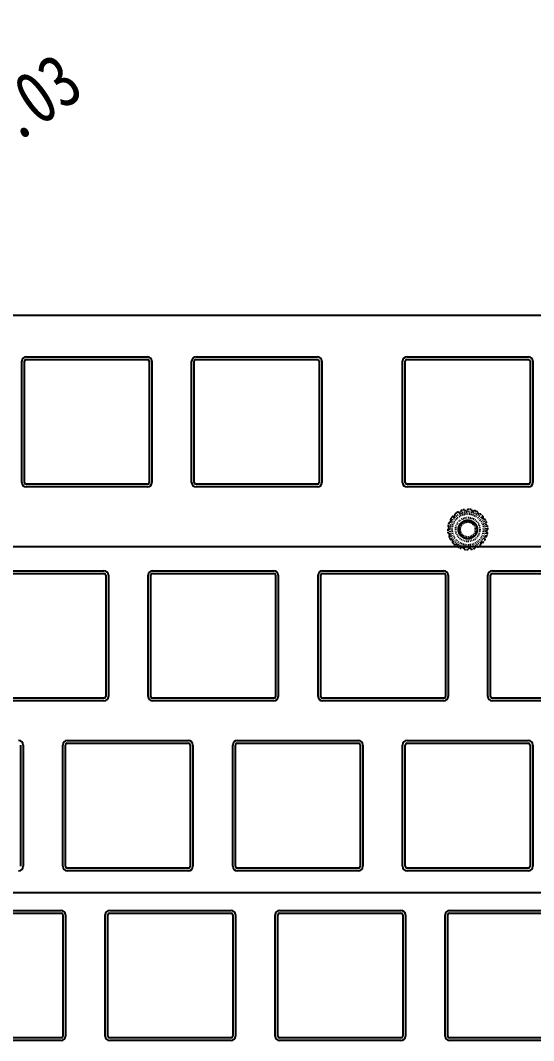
# Model space of a CAD drawing. Header units: inches. Extents: x 1416 to 2607, y 166 to 435.
# Drawn here: x 2308.3 to 2365.8, y 303.6 to 418 of the extents above; entities that cross this region are included whole.
import ezdxf

# ---------------------------------------------------------------- set-up
doc = ezdxf.new("R2010")
doc.units = ezdxf.units.IN
doc.header["$LTSCALE"] = 0.909449
doc.header["$MEASUREMENT"] = 0
doc.header["$PDMODE"] = 3
doc.header["$PDSIZE"] = 0.3125
doc.linetypes.add('HIDDEN', pattern=[0.2, 0.1, -0.1])
doc.linetypes.add('PHANTOM', pattern=[0.8, 0.45, -0.05, 0.1, -0.05, 0.1, -0.05])
doc.layers.get('0').update_dxf_attribs({"linetype": 'CONTINUOUS'})
doc.layers.get('Defpoints').update_dxf_attribs({"linetype": 'CONTINUOUS'})
doc.layers.add('DEFAULT_2', color=8, linetype='HIDDEN')
doc.layers.add('DEFAULT_3', color=7, linetype='PHANTOM')
doc.styles.get("Standard").update_dxf_attribs({"font": 'txt', "width": 0.8})
doc.dimstyles.get("Standard").update_dxf_attribs({"dimtxt": 6, "dimasz": 4.5, "dimexe": 1, "dimexo": 1, "dimgap": 0.09, "dimtad": 0, "dimzin": 1, "dimdsep": 46, "dimtxsty": 'STANDARD', "dimcen": 0.09, "dimclrd": 5, "dimclre": 5, "dimclrt": 1, "dimadec": 0, "dimazin": 0, "dimtp": 0.01, "dimtm": 0.01, "dimtfac": 1, "dimtofl": 0, "dimtmove": 0, "dimatfit": 3, "dimfxl": 1, "dimtolj": 1, "dimtzin": 4, "dimarcsym": 0})

# ---------------------------------------------------------------- blocks, each defined once
blk = doc.blocks.new('*D7')
at = {"layer": 'DEFAULT_3', "color": 3, "linetype": 'ByBlock', "lineweight": -2}
for p, q in [((2161.4, 356.95), (2161.4, 359.95)), ((2555.53, 356.95), (2555.53, 359.95)), ((2161.4, 358.95), (2156.9, 358.95)), ((2551.03, 358.95), (2165.9, 358.95))]:
    blk.add_line(p, q, dxfattribs=at)
at = {"layer": 'DEFAULT_3', "color": 3, "linetype": 'ByBlock'}
for points in [[(2165.9, 359.7), (2165.9, 358.2), (2161.4, 358.95)], [(2551.03, 359.7), (2551.03, 358.2), (2555.53, 358.95)]]:
    blk.add_solid(points, dxfattribs=at)
at = {"layer": 'Defpoints', "color": 0, "linetype": 'ByBlock'}
for p in [(2555.53, 358.95), (2161.4, 355.95), (2555.53, 355.95)]:
    blk.add_point(p, dxfattribs=at)
at = {"layer": 'DEFAULT_3', "color": 3, "linetype": 'ByBlock', "insert": (2138.81, 358.95), "char_height": 6, "attachment_point": 5}
blk.add_mtext('\\A1;394.13%%P0.1', dxfattribs=at)
blk = doc.blocks.new('*D8')
at = {"layer": 'DEFAULT_3', "color": 3, "linetype": 'ByBlock', "lineweight": -2}
for p, q in [((2158.21, 321.95), (2158.21, 319.15)), ((2558.53, 321.95), (2558.53, 319.15)), ((2158.21, 320.15), (2153.71, 320.15)), ((2554.03, 320.15), (2162.71, 320.15))]:
    blk.add_line(p, q, dxfattribs=at)
at = {"layer": 'DEFAULT_3', "color": 3, "linetype": 'ByBlock'}
for points in [[(2162.71, 320.9), (2162.71, 319.4), (2158.21, 320.15)], [(2554.03, 320.9), (2554.03, 319.4), (2558.53, 320.15)]]:
    blk.add_solid(points, dxfattribs=at)
at = {"layer": 'Defpoints', "color": 0, "linetype": 'ByBlock'}
for p in [(2158.21, 322.95), (2558.53, 322.95), (2158.21, 320.15)]:
    blk.add_point(p, dxfattribs=at)
at = {"layer": 'DEFAULT_3', "color": 3, "linetype": 'ByBlock', "insert": (2135.62, 320.15), "char_height": 6, "attachment_point": 5}
blk.add_mtext('\\A1;400.32%%P0.1', dxfattribs=at)
blk = doc.blocks.new('*D28')
at = {"layer": 'DEFAULT_3', "color": 3, "linetype": 'ByBlock', "lineweight": -2}
for p, q in [((2282.6, 389.98), (2246.99, 364.81)), ((2241.47, 360.97), (2241.65, 360.97)), ((2241.56, 360.88), (2241.56, 361.06))]:
    blk.add_line(p, q, dxfattribs=at)
at = {"layer": 'DEFAULT_3', "color": 3, "linetype": 'ByBlock'}
blk.add_solid([(2246.55, 365.42), (2247.42, 364.2), (2243.31, 362.21)], dxfattribs=at)
at = {"layer": 'Defpoints', "color": 0, "linetype": 'ByBlock'}
for p in [(2243.31, 362.21), (2239.8, 359.73)]:
    blk.add_point(p, dxfattribs=at)
at = {"layer": 'DEFAULT_3', "color": 3, "linetype": 'ByBlock', "insert": (2298.02, 400.89), "char_height": 6, "attachment_point": 5, "rotation": 35.2573}
blk.add_mtext('\\A1;∅4.30%%P0.03', dxfattribs=at)

msp = doc.modelspace()

# ---------------------------------------------------------------- linework, layer by layer
at = {"color": 7, "linetype": 'Continuous'}
for p, q in [((2473.532, 384.924), (2278.502, 384.924)), ((2308.953, 380.274), (2322.553, 380.274)), ((2308.953, 379.974), (2322.553, 379.974)), ((2328.003, 380.274), (2341.603, 380.274)), ((2328.003, 379.974), (2341.603, 379.974)), ((2351.661, 380.274), (2365.261, 380.274)), ((2351.661, 379.974), (2365.261, 379.974)), ((2308.453, 366.173), (2308.453, 379.774)), ((2308.753, 366.173), (2308.753, 379.774)), ((2322.753, 379.774), (2322.753, 366.173)), ((2323.053, 379.774), (2323.053, 366.173)), ((2327.503, 366.173), (2327.503, 379.774)), ((2327.803, 366.173), (2327.803, 379.774)), ((2341.803, 379.774), (2341.803, 366.173)), ((2342.103, 379.774), (2342.103, 366.173)), ((2351.161, 366.173), (2351.161, 379.774)), ((2351.461, 366.173), (2351.461, 379.774)), ((2365.461, 379.774), (2365.461, 366.173)), ((2365.761, 379.774), (2365.761, 366.173)), ((2322.553, 365.974), (2308.953, 365.974)), ((2322.553, 365.674), (2308.953, 365.674)), ((2341.603, 365.974), (2328.003, 365.974)), ((2341.603, 365.674), (2328.003, 365.674)), ((2365.261, 365.974), (2351.661, 365.974)), ((2365.261, 365.674), (2351.661, 365.674)), ((2304.072, 356.274), (2317.672, 356.274)), ((2304.072, 355.974), (2317.672, 355.974)), ((2323.122, 356.274), (2336.722, 356.274)), ((2323.122, 355.974), (2336.722, 355.974)), ((2342.172, 356.274), (2355.772, 356.274)), ((2342.172, 355.974), (2355.772, 355.974)), ((2361.222, 356.274), (2374.822, 356.274)), ((2361.222, 355.974), (2374.822, 355.974)), ((2317.872, 355.774), (2317.872, 342.173)), ((2318.172, 355.774), (2318.172, 342.173)), ((2322.622, 342.173), (2322.622, 355.774)), ((2322.922, 342.173), (2322.922, 355.774)), ((2336.922, 355.774), (2336.922, 342.173)), ((2337.222, 355.774), (2337.222, 342.173)), ((2341.672, 342.173), (2341.672, 355.774)), ((2341.972, 342.173), (2341.972, 355.774)), ((2355.972, 355.774), (2355.972, 342.173)), ((2356.272, 355.774), (2356.272, 342.173)), ((2360.722, 342.173), (2360.722, 355.774)), ((2361.022, 342.173), (2361.022, 355.774)), ((2317.672, 341.974), (2304.072, 341.974)), ((2317.672, 341.674), (2304.072, 341.674)), ((2336.722, 341.974), (2323.122, 341.974)), ((2336.722, 341.674), (2323.122, 341.674)), ((2355.772, 341.974), (2342.172, 341.974)), ((2355.772, 341.674), (2342.172, 341.674)), ((2374.822, 341.974), (2361.222, 341.974)), ((2374.822, 341.674), (2361.222, 341.674)), ((2308.302, 336.724), (2308.302, 323.124)), ((2308.602, 336.724), (2308.602, 323.124)), ((2313.052, 323.124), (2313.052, 336.724)), ((2313.352, 323.124), (2313.352, 336.724)), ((2313.552, 337.224), (2327.152, 337.224)), ((2313.552, 336.924), (2327.152, 336.924)), ((2327.352, 336.724), (2327.352, 323.124)), ((2327.652, 336.724), (2327.652, 323.124)), ((2332.102, 323.124), (2332.102, 336.724)), ((2332.402, 323.124), (2332.402, 336.724)), ((2332.602, 337.224), (2346.202, 337.224)), ((2332.602, 336.924), (2346.202, 336.924)), ((2346.402, 336.724), (2346.402, 323.124)), ((2346.702, 336.724), (2346.702, 323.124)), ((2351.152, 323.124), (2351.152, 336.724)), ((2351.452, 323.124), (2351.452, 336.724)), ((2351.652, 337.224), (2365.252, 337.224)), ((2351.652, 336.924), (2365.252, 336.924)), ((2365.452, 336.724), (2365.452, 323.124)), ((2365.752, 336.724), (2365.752, 323.124)), ((2327.152, 322.924), (2313.552, 322.924)), ((2346.202, 322.924), (2332.602, 322.924)), ((2365.252, 322.924), (2351.652, 322.924)), ((2327.152, 322.624), (2313.552, 322.624)), ((2346.202, 322.624), (2332.602, 322.624)), ((2365.252, 322.624), (2351.652, 322.624)), ((2299.267, 318.173), (2312.867, 318.173)), ((2318.317, 318.173), (2331.917, 318.173)), ((2337.367, 318.173), (2350.967, 318.173)), ((2356.417, 318.173), (2370.017, 318.173)), ((2299.267, 317.873), (2312.867, 317.873)), ((2313.067, 317.673), (2313.067, 304.073)), ((2313.367, 317.673), (2313.367, 304.073)), ((2317.817, 304.073), (2317.817, 317.673)), ((2318.117, 304.073), (2318.117, 317.673)), ((2318.317, 317.873), (2331.917, 317.873)), ((2332.117, 317.673), (2332.117, 304.073)), ((2332.417, 317.673), (2332.417, 304.073)), ((2336.867, 304.073), (2336.867, 317.673)), ((2337.167, 304.073), (2337.167, 317.673)), ((2337.367, 317.873), (2350.967, 317.873)), ((2351.167, 317.673), (2351.167, 304.073)), ((2351.467, 317.673), (2351.467, 304.073)), ((2355.917, 304.073), (2355.917, 317.673)), ((2356.217, 304.073), (2356.217, 317.673)), ((2356.417, 317.873), (2370.017, 317.873)), ((2312.867, 303.873), (2299.267, 303.873)), ((2312.867, 303.573), (2299.267, 303.573)), ((2331.917, 303.873), (2318.317, 303.873)), ((2331.917, 303.573), (2318.317, 303.573)), ((2350.967, 303.873), (2337.367, 303.873)), ((2350.967, 303.573), (2337.367, 303.573)), ((2370.017, 303.873), (2356.417, 303.873)), ((2370.017, 303.573), (2356.417, 303.573))]:
    msp.add_line(p, q, dxfattribs=at)
for centre, radius, start, end in [((2308.953, 379.774), 0.5, 90.00009, 179.99991), ((2308.953, 379.774), 0.2, 90.00013, 179.99965), ((2322.553, 379.774), 0.5, 0.00009, 89.99991), ((2322.553, 379.774), 0.2, 0, 89.99965), ((2328.003, 379.774), 0.5, 90.00009, 179.99991), ((2328.003, 379.774), 0.2, 90.00013, 179.99965), ((2341.603, 379.774), 0.5, 0.00009, 89.99991), ((2341.603, 379.774), 0.2, 0, 89.99965), ((2351.661, 379.774), 0.5, 90.00009, 179.99991), ((2351.661, 379.774), 0.2, 90.00013, 179.99965), ((2365.261, 379.774), 0.5, 0.00009, 89.99991), ((2365.261, 379.774), 0.2, 0, 89.99965), ((2308.953, 366.173), 0.5, 180.00009, 269.99991), ((2308.953, 366.173), 0.2, 180.00013, 269.99965), ((2322.553, 366.173), 0.5, 270.00009, 359.99991), ((2322.553, 366.173), 0.2, 270.00013, 0), ((2328.003, 366.173), 0.5, 180.00009, 269.99991), ((2328.003, 366.173), 0.2, 180.00013, 269.99965), ((2341.603, 366.173), 0.5, 270.00009, 359.99991), ((2341.603, 366.173), 0.2, 270.00013, 0), ((2351.661, 366.173), 0.5, 180.00009, 269.99991), ((2351.661, 366.173), 0.2, 180.00013, 269.99965), ((2365.261, 366.173), 0.5, 270.00009, 359.99991), ((2365.261, 366.173), 0.2, 270.00013, 0), ((2317.672, 355.774), 0.5, 0.00009, 89.99991), ((2317.672, 355.774), 0.2, 0, 89.99965), ((2323.122, 355.774), 0.5, 90.00009, 179.99991), ((2323.122, 355.774), 0.2, 90.00013, 179.99965), ((2336.722, 355.774), 0.5, 0.00009, 89.99991), ((2336.722, 355.774), 0.2, 0, 89.99965), ((2342.172, 355.774), 0.5, 90.00009, 179.99991), ((2342.172, 355.774), 0.2, 90.00013, 179.99965), ((2355.772, 355.774), 0.5, 0.00009, 89.99991), ((2355.772, 355.774), 0.2, 0, 89.99965), ((2361.222, 355.774), 0.5, 90.00009, 179.99991), ((2361.222, 355.774), 0.2, 90.00013, 179.99965), ((2317.672, 342.173), 0.5, 270.00009, 359.99991), ((2317.672, 342.173), 0.2, 270.00013, 0), ((2323.122, 342.173), 0.5, 180.00009, 269.99991), ((2323.122, 342.173), 0.2, 180.00013, 269.99965), ((2336.722, 342.173), 0.5, 270.00009, 359.99991), ((2336.722, 342.173), 0.2, 270.00013, 0), ((2342.172, 342.173), 0.5, 180.00009, 269.99991), ((2342.172, 342.173), 0.2, 180.00013, 269.99965), ((2355.772, 342.173), 0.5, 270.00009, 359.99991), ((2355.772, 342.173), 0.2, 270.00013, 0), ((2361.222, 342.173), 0.5, 180.00009, 269.99991), ((2361.222, 342.173), 0.2, 180.00013, 269.99965), ((2308.102, 336.724), 0.5, 0.00009, 89.99991), ((2313.552, 336.724), 0.5, 90.00009, 179.99991), ((2313.552, 336.724), 0.2, 90.00013, 179.99965), ((2327.152, 336.724), 0.5, 0.00009, 89.99991), ((2327.152, 336.724), 0.2, 0, 89.99965), ((2332.602, 336.724), 0.5, 90.00009, 179.99991), ((2332.602, 336.724), 0.2, 90.00013, 179.99965), ((2346.202, 336.724), 0.5, 0.00009, 89.99991), ((2346.202, 336.724), 0.2, 0, 89.99965), ((2351.652, 336.724), 0.5, 90.00009, 179.99991), ((2351.652, 336.724), 0.2, 90.00013, 179.99965), ((2365.252, 336.724), 0.5, 0.00009, 89.99991), ((2365.252, 336.724), 0.2, 0, 89.99965), ((2308.102, 323.124), 0.5, 270.00009, 359.99991), ((2313.552, 323.124), 0.5, 180.00009, 269.99991), ((2313.552, 323.124), 0.2, 180.00013, 269.99965), ((2327.152, 323.124), 0.5, 270.00009, 359.99991), ((2327.152, 323.124), 0.2, 270.00013, 0), ((2332.602, 323.124), 0.5, 180.00009, 269.99991), ((2332.602, 323.124), 0.2, 180.00013, 269.99965), ((2346.202, 323.124), 0.5, 270.00009, 359.99991), ((2346.202, 323.124), 0.2, 270.00013, 0), ((2351.652, 323.124), 0.5, 180.00009, 269.99991), ((2351.652, 323.124), 0.2, 180.00013, 269.99965), ((2365.252, 323.124), 0.5, 270.00009, 359.99991), ((2365.252, 323.124), 0.2, 270.00013, 0), ((2312.867, 317.673), 0.5, 0.00009, 89.99991), ((2318.317, 317.673), 0.5, 90.00009, 179.99991), ((2331.917, 317.673), 0.5, 0.00009, 89.99991), ((2337.367, 317.673), 0.5, 90.00009, 179.99991), ((2350.967, 317.673), 0.5, 0.00009, 89.99991), ((2356.417, 317.673), 0.5, 90.00009, 179.99991), ((2312.867, 317.673), 0.2, 0, 89.99965), ((2318.317, 317.673), 0.2, 90.00013, 179.99965), ((2331.917, 317.673), 0.2, 0, 89.99965), ((2337.367, 317.673), 0.2, 90.00013, 179.99965), ((2350.967, 317.673), 0.2, 0, 89.99965), ((2356.417, 317.673), 0.2, 90.00013, 179.99965), ((2312.867, 304.073), 0.5, 270.00009, 359.99991), ((2312.867, 304.073), 0.2, 270.00013, 0), ((2318.317, 304.073), 0.5, 180.00009, 269.99991), ((2318.317, 304.073), 0.2, 180.00013, 269.99965), ((2331.917, 304.073), 0.5, 270.00009, 359.99991), ((2331.917, 304.073), 0.2, 270.00013, 0), ((2337.367, 304.073), 0.5, 180.00009, 269.99991), ((2337.367, 304.073), 0.2, 180.00013, 269.99965), ((2350.967, 304.073), 0.5, 270.00009, 359.99991), ((2350.967, 304.073), 0.2, 270.00013, 0), ((2356.417, 304.073), 0.5, 180.00009, 269.99991), ((2356.417, 304.073), 0.2, 180.00013, 269.99965)]:
    msp.add_arc(centre, radius, start, end, dxfattribs=at)
at = {"layer": 'DEFAULT_2', "color": 8, "linetype": 'HIDDEN'}
for p, q in [((2357.506, 362.795), (2357.377, 362.841)), ((2357.679, 362.976), (2357.633, 362.854)), ((2358.211, 363.009), (2358.104, 363.096)), ((2358.435, 363.12), (2358.35, 363.021)), ((2358.946, 362.969), (2358.875, 363.087)), ((2359.194, 362.996), (2359.081, 362.933)), ((2359.623, 362.68), (2359.597, 362.815)), ((2356.516, 361.737), (2356.387, 361.688)), ((2356.532, 361.986), (2356.575, 361.863)), ((2356.788, 362.352), (2356.918, 362.353)), ((2357.017, 362.452), (2357.018, 362.582)), ((2358.465, 361.755), (2358.465, 361.952)), ((2359.865, 362.621), (2359.737, 362.6)), ((2360.16, 362.177), (2360.182, 362.313)), ((2360.368, 362.039), (2360.24, 362.063)), ((2360.493, 361.521), (2360.56, 361.641)), ((2356.349, 361.02), (2356.244, 360.93)), ((2356.279, 361.26), (2356.361, 361.159)), ((2356.401, 360.424), (2356.289, 360.49)), ((2360.641, 361.319), (2360.529, 361.386)), ((2360.569, 360.651), (2360.651, 360.55)), ((2360.581, 360.79), (2360.685, 360.88)), ((2356.437, 360.289), (2356.37, 360.169)), ((2356.69, 359.747), (2356.562, 359.771)), ((2356.77, 359.633), (2356.748, 359.497)), ((2357.908, 360.263), (2357.779, 360.113)), ((2358.872, 360.159), (2358.967, 359.986)), ((2359.913, 359.358), (2359.912, 359.228)), ((2360.142, 359.458), (2360.012, 359.457)), ((2360.355, 359.946), (2360.398, 359.824)), ((2360.414, 360.073), (2360.543, 360.122)), ((2357.193, 359.21), (2357.065, 359.189)), ((2357.307, 359.13), (2357.333, 358.995)), ((2357.849, 358.877), (2357.736, 358.813)), ((2357.984, 358.841), (2358.054, 358.723)), ((2358.58, 358.789), (2358.495, 358.69)), ((2358.719, 358.801), (2358.826, 358.714)), ((2359.297, 358.956), (2359.251, 358.834)), ((2359.423, 359.015), (2359.553, 358.969))]:
    msp.add_line(p, q, dxfattribs=at)
for radius in [2, 1.75, 1.35, 0.85]:
    msp.add_circle((2358.465, 360.905), radius, dxfattribs=at)
for centre, radius, start, end in [((2358.465, 360.905), 2.25, 121.21228, 128.78772), ((2357.351, 362.744), 0.1, 70.68927, 121.21228), ((2357.539, 362.89), 0.1, 250.68927, 339.31073), ((2357.772, 362.94), 0.1, 108.78772, 159.31073), ((2358.465, 360.905), 2.25, 101.21228, 108.78772), ((2358.047, 363.014), 0.1, 50.68927, 101.21228), ((2358.274, 363.086), 0.1, 230.68927, 319.31073), ((2358.51, 363.054), 0.1, 88.78772, 139.31073), ((2358.465, 360.905), 2.25, 81.21228, 88.78772), ((2358.793, 363.03), 0.1, 30.68927, 81.21228), ((2359.032, 363.02), 0.1, 210.68927, 299.31073), ((2359.243, 362.909), 0.1, 68.78772, 119.31073), ((2358.465, 360.905), 2.25, 61.21228, 68.78772), ((2359.5, 362.789), 0.1, 10.68927, 61.21228), ((2358.465, 360.905), 2.25, 161.21228, 168.78772), ((2356.429, 361.597), 0.1, 110.68927, 161.21228), ((2356.48, 361.83), 0.1, 290.68927, 19.31073), ((2356.626, 362.019), 0.1, 148.78772, 199.31073), ((2358.465, 360.905), 2.25, 141.21228, 148.78772), ((2356.789, 362.252), 0.1, 90.68927, 141.21228), ((2356.917, 362.453), 0.1, 270.68927, 359.31073), ((2357.118, 362.581), 0.1, 128.78772, 179.31073), ((2359.721, 362.699), 0.1, 190.68927, 279.31073), ((2359.881, 362.522), 0.1, 48.78772, 99.31073), ((2358.465, 360.905), 2.25, 41.21228, 48.78772), ((2360.082, 362.321), 0.1, 350.68927, 41.21228), ((2360.259, 362.161), 0.1, 170.68927, 259.31073), ((2360.349, 361.94), 0.1, 28.78772, 79.31073), ((2358.465, 360.905), 2.25, 21.21228, 28.78772), ((2360.469, 361.683), 0.1, 330.68927, 21.21228), ((2356.315, 360.859), 0.1, 130.68927, 181.21228), ((2358.465, 360.905), 2.25, 181.21228, 188.78772), ((2356.34, 360.576), 0.1, 188.78772, 239.31073), ((2356.356, 361.323), 0.1, 168.78772, 219.31073), ((2356.284, 361.096), 0.1, 310.68927, 39.31073), ((2358.676, 360.757), 0.825, 53.59463, 58.45579), ((2360.58, 361.472), 0.1, 150.68927, 239.31073), ((2360.646, 360.714), 0.1, 130.68927, 219.31073), ((2360.59, 361.233), 0.1, 8.78772, 59.31073), ((2360.574, 360.487), 0.1, 348.78772, 39.31073), ((2360.614, 360.95), 0.1, 310.68927, 1.21228), ((2358.465, 360.905), 2.25, 1.21228, 8.78772), ((2356.461, 360.127), 0.1, 150.68927, 201.21228), ((2358.465, 360.905), 2.25, 201.21228, 208.78772), ((2356.35, 360.338), 0.1, 330.68927, 59.31073), ((2356.581, 359.87), 0.1, 208.78772, 259.31073), ((2356.671, 359.649), 0.1, 350.68927, 79.31073), ((2356.848, 359.488), 0.1, 170.68927, 221.21228), ((2358.465, 360.905), 2.25, 221.21228, 228.78772), ((2360.013, 359.357), 0.1, 90.68927, 179.31073), ((2360.141, 359.558), 0.1, 270.68927, 321.21228), ((2358.465, 360.905), 2.25, 321.21228, 328.78772), ((2360.45, 359.98), 0.1, 110.68927, 199.31073), ((2360.304, 359.791), 0.1, 328.78772, 19.31073), ((2360.5, 360.213), 0.1, 290.68927, 341.21228), ((2358.465, 360.905), 2.25, 341.21228, 348.78772), ((2357.048, 359.288), 0.1, 228.78772, 279.31073), ((2357.209, 359.111), 0.1, 10.68927, 99.31073), ((2357.43, 359.021), 0.1, 190.68927, 241.21228), ((2358.465, 360.905), 2.25, 241.21228, 248.78772), ((2357.687, 358.901), 0.1, 248.78772, 299.31073), ((2357.898, 358.79), 0.1, 30.68927, 119.31073), ((2358.136, 358.78), 0.1, 210.68927, 261.21228), ((2358.465, 360.905), 2.25, 261.21228, 268.78772), ((2358.419, 358.755), 0.1, 268.78772, 319.31073), ((2358.656, 358.724), 0.1, 50.68927, 139.31073), ((2358.883, 358.796), 0.1, 230.68927, 281.21228), ((2358.465, 360.905), 2.25, 281.21228, 288.78772), ((2359.157, 358.869), 0.1, 288.78772, 339.31073), ((2359.39, 358.92), 0.1, 70.68927, 159.31073), ((2359.579, 359.066), 0.1, 250.68927, 301.21228), ((2358.465, 360.905), 2.25, 301.21228, 308.78772), ((2359.812, 359.229), 0.1, 308.78772, 359.31073)]:
    msp.add_arc(centre, radius, start, end, dxfattribs=at)
for points, knots in [([(2358.465, 361.952), (2358.466, 361.953), (2358.467, 361.952), (2358.469, 361.952), (2358.472, 361.952), (2358.475, 361.952), (2358.478, 361.952), (2358.484, 361.952), (2358.492, 361.952), (2358.501, 361.952), (2358.51, 361.951), (2358.522, 361.951), (2358.537, 361.95), (2358.555, 361.949), (2358.579, 361.946), (2358.609, 361.943), (2358.644, 361.937), (2358.692, 361.928), (2358.75, 361.914), (2358.819, 361.892), (2358.886, 361.865), (2358.951, 361.834), (2359.035, 361.786), (2359.133, 361.716), (2359.238, 361.617), (2359.328, 361.504), (2359.427, 361.338), (2359.507, 361.109), (2359.522, 360.818), (2359.459, 360.533), (2359.319, 360.277), (2359.117, 360.068), (2358.864, 359.923), (2358.582, 359.85), (2358.291, 359.859), (2358.059, 359.931), (2357.89, 360.025), (2357.737, 360.141), (2357.609, 360.288), (2357.515, 360.456), (2357.462, 360.591), (2357.429, 360.732), (2357.415, 360.876), (2357.42, 361.02), (2357.446, 361.162), (2357.491, 361.3), (2357.555, 361.43), (2357.635, 361.55), (2357.732, 361.658), (2357.842, 361.751), (2357.964, 361.829), (2358.096, 361.889), (2358.281, 361.944), (2358.475, 361.96), (2358.666, 361.937), (2358.852, 361.887), (2359.026, 361.799), (2359.176, 361.679), (2359.309, 361.539), (2359.436, 361.331), (2359.516, 361.051), (2359.515, 360.76), (2359.437, 360.479), (2359.284, 360.231), (2359.07, 360.033), (2358.81, 359.902), (2358.524, 359.845), (2358.234, 359.87), (2357.961, 359.971), (2357.726, 360.144), (2357.576, 360.336), (2357.492, 360.509), (2357.432, 360.692), (2357.41, 360.885), (2357.428, 361.077), (2357.473, 361.264), (2357.556, 361.441), (2357.672, 361.595), (2357.774, 361.697), (2357.89, 361.784), (2358.016, 361.855), (2358.15, 361.908), (2358.291, 361.941), (2358.435, 361.955), (2358.58, 361.949), (2358.722, 361.924), (2358.859, 361.879), (2358.989, 361.815), (2359.109, 361.735), (2359.218, 361.639), (2359.342, 361.492), (2359.435, 361.32), (2359.49, 361.136), (2359.519, 360.945), (2359.506, 360.703), (2359.412, 360.427), (2359.246, 360.188), (2359.022, 360.001), (2358.755, 359.885), (2358.466, 359.844), (2358.178, 359.884), (2357.91, 360), (2357.686, 360.186), (2357.519, 360.425), (2357.424, 360.7), (2357.407, 360.991), (2357.45, 361.181), (2357.484, 361.271)], [0, 0, 0, 0, 0.0001195, 0.0002409, 0.0003634, 0.0004858, 0.0007303, 0.000975, 0.0014644, 0.0019537, 0.0024431, 0.0029325, 0.0039112, 0.0048899, 0.0058687, 0.007826, 0.0097834, 0.0117408, 0.015655, 0.0195692, 0.0234834, 0.0273976, 0.0313119, 0.0391358, 0.0469594, 0.0547833, 0.0626073, 0.0782179, 0.0938288, 0.1094398, 0.1250503, 0.1406616, 0.1562718, 0.1718832, 0.1874931, 0.2031048, 0.2109284, 0.2187523, 0.2343641, 0.2421878, 0.2500116, 0.2578357, 0.2656597, 0.2734834, 0.2813072, 0.2891313, 0.2969553, 0.3047791, 0.3126028, 0.3204268, 0.3282509, 0.3360747, 0.3438984, 0.3595103, 0.3673341, 0.3751578, 0.3907695, 0.3985935, 0.4064171, 0.4220287, 0.4376387, 0.4532501, 0.4688604, 0.4844715, 0.5000823, 0.515693, 0.5313041, 0.5469145, 0.5625258, 0.5781359, 0.5937474, 0.6015711, 0.609395, 0.6250068, 0.6328304, 0.6406543, 0.6562662, 0.6640898, 0.6719137, 0.6797377, 0.6875617, 0.6953855, 0.7032092, 0.7110333, 0.7188573, 0.7266811, 0.7345048, 0.7423289, 0.7501529, 0.7579768, 0.7658004, 0.7814122, 0.7892362, 0.7970598, 0.8126715, 0.8282813, 0.8438928, 0.859503, 0.8751142, 0.8907248, 0.9063357, 0.9219466, 0.9375572, 0.9531684, 0.9687786, 0.9843901, 1, 1, 1, 1]), ([(2357.484, 361.271), (2357.517, 361.361), (2357.609, 361.532), (2357.812, 361.741), (2358.064, 361.888), (2358.347, 361.959), (2358.638, 361.952), (2358.916, 361.865), (2359.161, 361.706), (2359.352, 361.486), (2359.477, 361.223), (2359.525, 360.936), (2359.499, 360.694), (2359.439, 360.511), (2359.355, 360.338), (2359.235, 360.184), (2359.089, 360.059), (2358.966, 359.982), (2358.835, 359.922), (2358.696, 359.88), (2358.553, 359.858), (2358.409, 359.856), (2358.265, 359.874), (2358.125, 359.91), (2357.992, 359.966), (2357.868, 360.04), (2357.755, 360.131), (2357.655, 360.236), (2357.57, 360.353), (2357.503, 360.481), (2357.454, 360.617), (2357.424, 360.759), (2357.414, 360.903), (2357.427, 361.095), (2357.48, 361.283), (2357.569, 361.454), (2357.68, 361.611), (2357.824, 361.743), (2357.989, 361.842), (2358.166, 361.917), (2358.405, 361.964), (2358.695, 361.941), (2358.968, 361.838), (2359.28, 361.612), (2359.533, 361.178), (2359.519, 360.676), (2359.354, 360.327), (2359.163, 360.106), (2358.919, 359.947), (2358.688, 359.873), (2358.496, 359.854), (2358.304, 359.862), (2358.115, 359.909), (2357.941, 359.994), (2357.782, 360.101), (2357.645, 360.24), (2357.542, 360.403), (2357.482, 360.534), (2357.44, 360.673), (2357.418, 360.816), (2357.415, 360.961), (2357.433, 361.104), (2357.471, 361.244), (2357.526, 361.377), (2357.6, 361.502), (2357.69, 361.615), (2357.795, 361.714), (2357.913, 361.799), (2358.041, 361.867), (2358.177, 361.916), (2358.318, 361.945), (2358.463, 361.956), (2358.607, 361.946), (2358.796, 361.907), (2359.018, 361.81), (2359.244, 361.625), (2359.41, 361.386), (2359.506, 361.111), (2359.522, 360.82), (2359.46, 360.535), (2359.321, 360.279), (2359.119, 360.069), (2358.866, 359.923), (2358.584, 359.85), (2358.293, 359.859), (2358.015, 359.944), (2357.851, 360.051), (2357.779, 360.113)], [0, 0, 0, 0, 0.0156206, 0.0312417, 0.0468619, 0.0624829, 0.0781032, 0.0937236, 0.1093442, 0.1249648, 0.140586, 0.1562067, 0.1718276, 0.1796564, 0.1874851, 0.2031065, 0.2109354, 0.2187644, 0.2265934, 0.2344223, 0.2422506, 0.2500798, 0.2579085, 0.2657377, 0.2735661, 0.2813951, 0.289224, 0.2970531, 0.304882, 0.3127109, 0.3205401, 0.3283691, 0.3361983, 0.3440269, 0.359649, 0.367478, 0.3753062, 0.3909275, 0.3987563, 0.4065849, 0.4222061, 0.437826, 0.4534474, 0.4690682, 0.500019, 0.5309694, 0.5465898, 0.5622108, 0.5778306, 0.5934519, 0.6012805, 0.6091092, 0.6247305, 0.6325587, 0.6403878, 0.6560103, 0.6638392, 0.6716686, 0.6794976, 0.6873269, 0.6951557, 0.7029845, 0.7108137, 0.7186426, 0.7264716, 0.7343, 0.7421292, 0.7499578, 0.7577868, 0.765615, 0.7734441, 0.7812731, 0.7891022, 0.7969312, 0.8125525, 0.8281721, 0.8437932, 0.8594143, 0.8750359, 0.8906567, 0.9062774, 0.9218976, 0.9375176, 0.9531382, 0.968758, 0.9843791, 1, 1, 1, 1]), ([(2357.779, 360.113), (2357.779, 360.115), (2357.775, 360.116), (2357.772, 360.119), (2357.769, 360.122), (2357.764, 360.126), (2357.759, 360.131), (2357.752, 360.137), (2357.746, 360.144), (2357.737, 360.152), (2357.726, 360.162), (2357.713, 360.175), (2357.697, 360.192), (2357.677, 360.215), (2357.653, 360.242), (2357.631, 360.271), (2357.61, 360.3), (2357.583, 360.339), (2357.551, 360.391), (2357.518, 360.455), (2357.49, 360.521), (2357.457, 360.612), (2357.429, 360.729), (2357.414, 360.873), (2357.42, 361.018), (2357.454, 361.207), (2357.544, 361.433), (2357.723, 361.663), (2357.957, 361.837), (2358.23, 361.939), (2358.52, 361.965), (2358.806, 361.909), (2359.067, 361.779), (2359.282, 361.582), (2359.41, 361.375), (2359.475, 361.194), (2359.515, 361.005), (2359.516, 360.811), (2359.477, 360.622), (2359.428, 360.486), (2359.362, 360.357), (2359.278, 360.239), (2359.179, 360.134), (2359.066, 360.043), (2358.942, 359.969), (2358.809, 359.912), (2358.67, 359.874), (2358.526, 359.856), (2358.381, 359.858), (2358.238, 359.879), (2358.099, 359.92), (2357.924, 359.999), (2357.767, 360.114), (2357.638, 360.257), (2357.53, 360.416), (2357.456, 360.597), (2357.421, 360.786), (2357.412, 360.979), (2357.452, 361.218), (2357.575, 361.483), (2357.766, 361.702), (2358.009, 361.863), (2358.287, 361.95), (2358.578, 361.96), (2358.861, 361.889), (2359.114, 361.745), (2359.317, 361.536), (2359.458, 361.28), (2359.522, 360.996), (2359.509, 360.753), (2359.46, 360.567), (2359.385, 360.39), (2359.275, 360.229), (2359.136, 360.096), (2358.979, 359.984), (2358.801, 359.905), (2358.613, 359.864), (2358.468, 359.854), (2358.324, 359.864), (2358.182, 359.893), (2358.046, 359.941), (2357.918, 360.008), (2357.8, 360.092), (2357.694, 360.191), (2357.603, 360.303), (2357.529, 360.427), (2357.472, 360.56), (2357.434, 360.7), (2357.416, 360.843), (2357.418, 361.036), (2357.46, 361.226), (2357.539, 361.402), (2357.641, 361.565), (2357.811, 361.74), (2358.062, 361.887), (2358.344, 361.959), (2358.636, 361.952), (2358.914, 361.866), (2359.159, 361.708), (2359.351, 361.488), (2359.477, 361.225), (2359.525, 360.938), (2359.495, 360.648), (2359.385, 360.378), (2359.208, 360.147), (2359.051, 360.032), (2358.967, 359.986)], [0, 0, 0, 0, 0.0002375, 0.0004823, 0.0007269, 0.0009714, 0.0014608, 0.0019502, 0.0024396, 0.0029289, 0.0039075, 0.0048862, 0.0058649, 0.0078221, 0.0097794, 0.0117367, 0.013694, 0.0156513, 0.0195653, 0.0234793, 0.0273934, 0.0313074, 0.0391312, 0.0469548, 0.0547787, 0.0626028, 0.0782134, 0.0938244, 0.1094354, 0.125046, 0.1406573, 0.1562676, 0.1718792, 0.1874891, 0.2031008, 0.2109245, 0.2187484, 0.2343603, 0.242184, 0.2500079, 0.257832, 0.2656561, 0.2734798, 0.2813036, 0.2891277, 0.2969518, 0.3047756, 0.3125994, 0.3204234, 0.3282475, 0.3360714, 0.3438951, 0.359507, 0.367331, 0.3751546, 0.3907665, 0.3985904, 0.4064141, 0.4220258, 0.4376358, 0.4532473, 0.4688577, 0.4844689, 0.5000797, 0.5156905, 0.5313017, 0.5469121, 0.5625235, 0.5781336, 0.5937453, 0.601569, 0.6093929, 0.6250048, 0.6328284, 0.6406524, 0.6562643, 0.664088, 0.6719119, 0.679736, 0.68756, 0.6953838, 0.7032076, 0.7110317, 0.7188558, 0.7266796, 0.7345033, 0.7423274, 0.7501515, 0.7579754, 0.7657991, 0.781411, 0.7892349, 0.7970586, 0.8126703, 0.8282802, 0.8438918, 0.8595021, 0.8751134, 0.890724, 0.906335, 0.921946, 0.9375566, 0.9531679, 0.9687782, 0.9843898, 1, 1, 1, 1]), ([(2359.166, 361.422), (2359.115, 361.497), (2359.02, 361.599), (2358.868, 361.701), (2358.743, 361.759), (2358.611, 361.797), (2358.474, 361.815), (2358.336, 361.812), (2358.201, 361.788), (2358.07, 361.744), (2357.948, 361.681), (2357.836, 361.602), (2357.737, 361.506), (2357.653, 361.397), (2357.585, 361.277), (2357.535, 361.149), (2357.505, 361.014), (2357.494, 360.877), (2357.502, 360.74), (2357.529, 360.605), (2357.59, 360.432), (2357.712, 360.235), (2357.881, 360.078), (2358.039, 359.984), (2358.166, 359.93), (2358.298, 359.894), (2358.435, 359.875), (2358.549, 359.875), (2358.64, 359.884), (2358.708, 359.896), (2358.764, 359.909), (2358.808, 359.922), (2358.84, 359.933), (2358.867, 359.942), (2358.889, 359.95), (2358.905, 359.957), (2358.92, 359.964), (2358.936, 359.971), (2358.952, 359.977), (2358.961, 359.984), (2358.967, 359.986)], [0, 0, 0, 0, 0.0623129, 0.0935638, 0.1248154, 0.1560698, 0.1873257, 0.2185815, 0.249838, 0.2810971, 0.3123574, 0.3436177, 0.3748787, 0.406142, 0.4374065, 0.4686711, 0.4999359, 0.531203, 0.5624713, 0.5937397, 0.6250079, 0.6874028, 0.7497975, 0.7810707, 0.8123455, 0.8436193, 0.87489, 0.9061586, 0.9218015, 0.9374445, 0.9530873, 0.9609096, 0.9687321, 0.9765554, 0.9804668, 0.9843775, 0.9882875, 0.9921996, 0.9961097, 1, 1, 1, 1]), ([(2359.166, 361.422), (2359.126, 361.473), (2359.035, 361.566), (2358.87, 361.672), (2358.686, 361.739), (2358.556, 361.754), (2358.491, 361.755)], [0, 0, 0, 0, 0.2500177, 0.5000107, 0.749986, 1, 1, 1, 1])]:
    msp.add_open_spline(points, degree=3, knots=knots, dxfattribs=at)

# ---------------------------------------------------------------- dimensions: what is measured, and where the dimension line sits
at = {"layer": 'DEFAULT_3', "linetype": 'ByBlock'}
dim = msp.add_diameter_dim_2p(p1=(2239.801, 359.732), p2=(2243.313, 362.215), text='<>%%P0.03', dimstyle='STANDARD', override={"dimclrd": 3, "dimclre": 3, "dimclrt": 3, "dimtfillclr": 256}, dxfattribs=at)
dim.commit()
dim.dimension.update_dxf_attribs({"geometry": '*D28', "text_midpoint": (2298.021, 400.889), "dimtype": 163})
for base, p1, p2, picture, middle in [((2555.532, 358.947), (2161.402, 355.945), (2555.532, 355.945), '*D7', (2138.812, 358.947)), ((2158.212, 320.152), (2558.532, 322.945), (2158.212, 322.945), '*D8', (2135.622, 320.152))]:
    dim = msp.add_linear_dim(base=base, p1=p1, p2=p2, text='<>%%P0.1', dimstyle='STANDARD', override={"dimclrd": 3, "dimclre": 3, "dimclrt": 3, "dimtfillclr": 256}, dxfattribs=at)
    dim.commit()
    dim.dimension.update_dxf_attribs({"geometry": picture, "text_midpoint": middle, "dimtype": 160})

doc.saveas('drawing.dxf')
